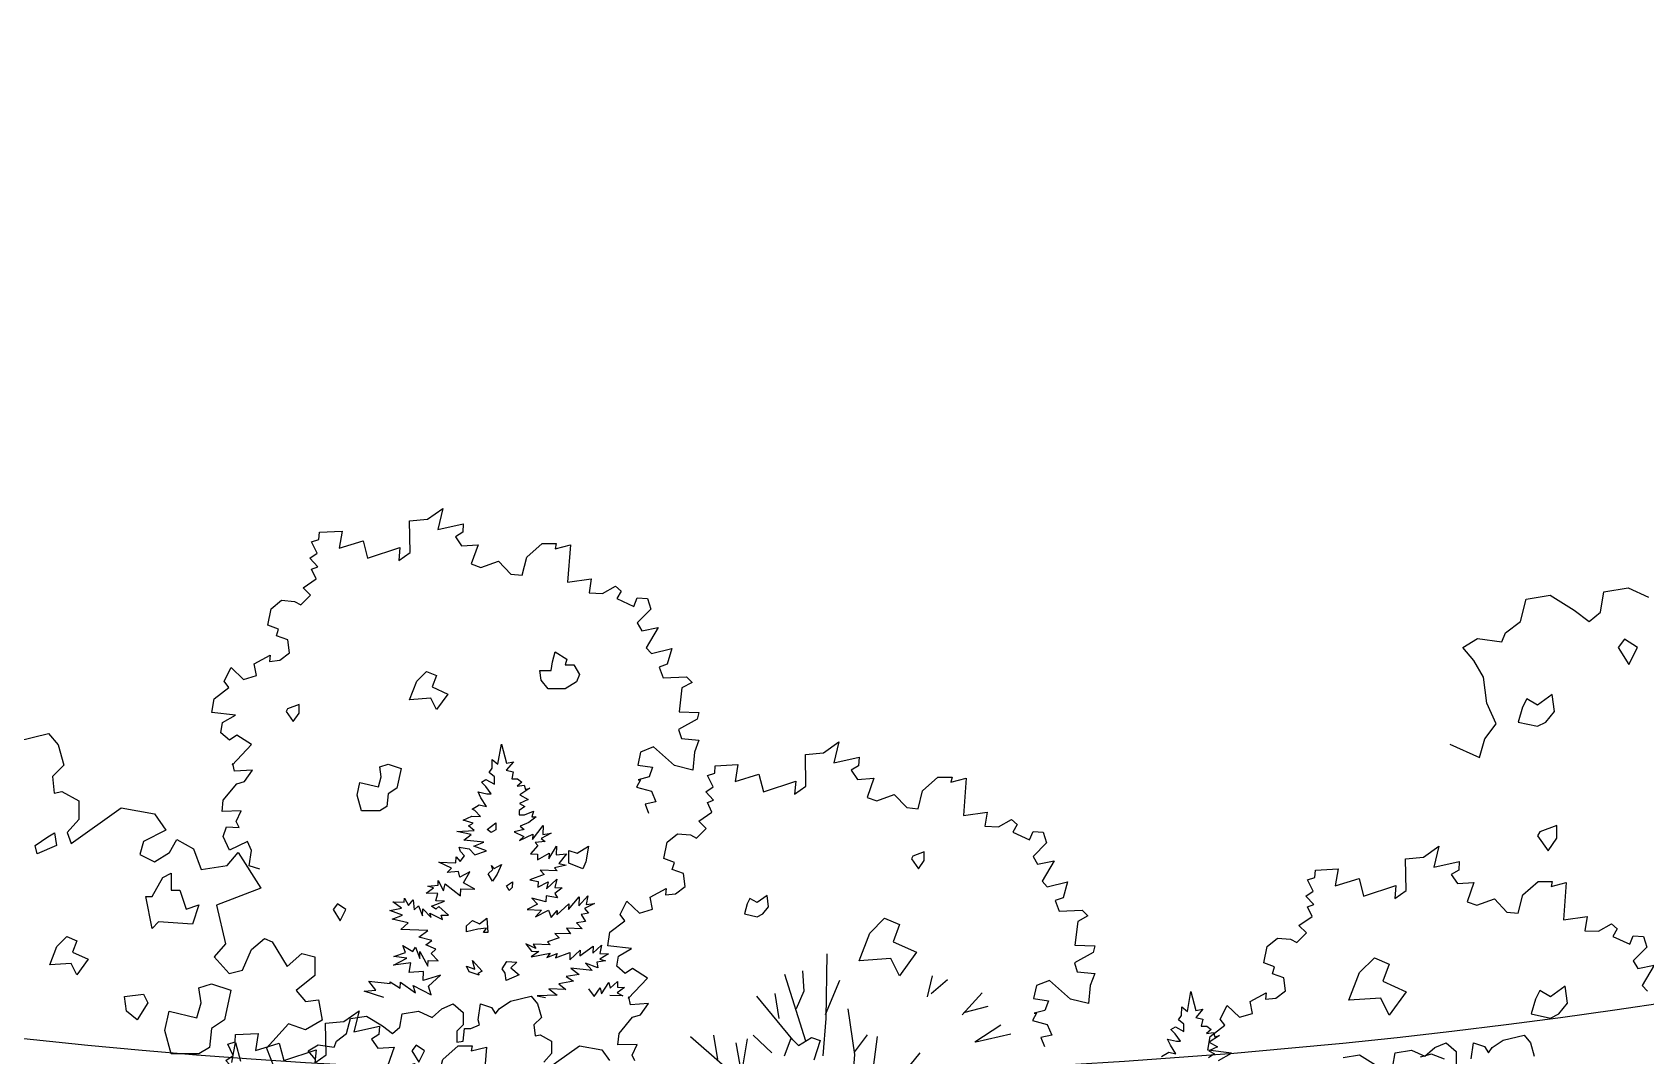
# Model space of a CAD drawing. Header units: inches. Extents: x 11.9 to 85.3, y 21.1 to 37.4.
# Drawn here: x 64.021 to 65.37, y 22.801 to 23.657 of the extents above; entities that cross this region are included whole.
import ezdxf

# ---------------------------------------------------------------- set-up
doc = ezdxf.new("R2010")
doc.units = ezdxf.units.IN
doc.header["$MEASUREMENT"] = 0
doc.layers.add('CAY', color=94, linetype='Continuous')
doc.layers.add('CAY-3', color=61, linetype='Continuous')

# ---------------------------------------------------------------- blocks, each defined once
blk = doc.blocks.new('A$C76451831')
at = {"layer": 'CAY'}
for p, q in [((1171.5, 1857.3), (1178, 1895)), ((1178, 1895), (1223.4, 1902.1)), ((1223.4, 1902.1), (1261.1, 1885)), ((1022.3, 1839.6), (1033, 1881.5)), ((1033, 1881.5), (1077.8, 1888.5)), ((1077.8, 1888.5), (1122.6, 1860.8)), ((994.6, 1818.9), (1022.3, 1839.6)), ((1122.6, 1860.8), (1150.3, 1839.6)), ((1150.3, 1839.6), (1171.5, 1857.3)), ((915, 1791.2), (942.7, 1808.3)), ((942.7, 1808.3), (987.6, 1801.8)), ((987.6, 1801.8), (994.6, 1818.9)), ((935.7, 1767), (915, 1791.2)), ((3764, 1772.8), (3822.4, 1787)), ((3822.4, 1787), (3840.1, 1765.7)), ((953.4, 1735.8), (935.7, 1767)), ((3840.1, 1765.7), (3850.7, 1728)), ((4659.2, 1730), (4666, 1767.4)), ((4666, 1767.4), (4675.2, 1732.1)), ((959.8, 1687.4), (953.4, 1735.8)), ((3850.7, 1728), (3829.5, 1706.7)), ((4642.8, 1714.7), (4648.1, 1722.6)), ((4653, 1706.2), (4642.8, 1714.7)), ((4648.1, 1722.6), (4648.6, 1738.5)), ((4648.6, 1738.5), (4659.2, 1730)), ((4688.4, 1734.4), (4674.7, 1719)), ((4674.7, 1719), (4687.7, 1715.8)), ((4675.2, 1732.1), (4688.4, 1734.4)), ((4687.7, 1715.8), (4685, 1702.8)), ((977.5, 1649), (959.8, 1687.4)), ((3829.5, 1706.7), (3833, 1676.1)), ((4628.6, 1696.6), (4636.9, 1701.7)), ((4636.5, 1688.1), (4628.6, 1696.6)), ((4646.4, 1674.6), (4636.5, 1688.1)), ((4636.9, 1701.7), (4652.5, 1693)), ((4652.5, 1693), (4653, 1706.2)), ((4685, 1702.8), (4695.4, 1702.4)), ((4703.4, 1696.7), (4694.9, 1688.8)), ((4694.9, 1688.8), (4708.2, 1691.1)), ((4695.4, 1702.4), (4703.4, 1696.7)), ((4718.8, 1685.3), (4699.8, 1672.8)), ((4708.2, 1691.1), (4710.6, 1682.8)), ((4710.6, 1682.8), (4718.8, 1685.3)), ((3833, 1676.1), (3847.2, 1679)), ((3847.2, 1679), (3878.4, 1661.9)), ((3878.4, 1661.9), (3878.4, 1627.1)), ((4611, 1646.4), (4624.4, 1654.1)), ((4627.6, 1667.1), (4622.5, 1678.2)), ((4622.5, 1678.2), (4638.7, 1674.9)), ((4624.4, 1654.1), (4637.9, 1650.9)), ((4637.9, 1650.9), (4627.6, 1667.1)), ((4638.7, 1674.9), (4646.4, 1674.6)), ((4715.4, 1664.1), (4699.3, 1656.9)), ((4699.3, 1656.9), (4709.5, 1651.1)), ((4699.8, 1672.8), (4715.4, 1664.1)), ((956.3, 1621.3), (977.5, 1649)), ((3878.4, 1627.1), (3857.2, 1602.9)), ((3864.3, 1582.3), (3957.4, 1648.4)), ((3957.4, 1648.4), (4019.9, 1637.7)), ((4019.9, 1637.7), (4040.5, 1607.1)), ((4594.4, 1625.7), (4610.5, 1633.3)), ((4612.8, 1620.1), (4594.4, 1625.7)), ((4610.5, 1633.3), (4626.4, 1632.7)), ((4616.3, 1643.5), (4611, 1646.4)), ((4626.4, 1632.7), (4616.3, 1643.5)), ((4698.8, 1643.4), (4698.5, 1635.7)), ((4698.5, 1635.7), (4708.9, 1635.3)), ((4709.5, 1651.1), (4698.8, 1643.4)), ((4708.9, 1635.3), (4725.5, 1642.4)), ((4730.1, 1631.8), (4716.6, 1621.4)), ((4725.5, 1642.4), (4722.4, 1632.1)), ((4722.4, 1632.1), (4730.1, 1631.8)), ((890.9, 1611.3), (946.3, 1586.5)), ((946.3, 1586.5), (956.3, 1621.3)), ((3857.2, 1602.9), (3864.3, 1582.3)), ((4040.5, 1607.1), (3999.3, 1585.8)), ((4582.8, 1604.8), (4615, 1606.4)), ((4609.3, 1598.9), (4582.8, 1604.8)), ((4595.8, 1588.5), (4609.3, 1598.9)), ((4604.5, 1614.9), (4612.8, 1620.1)), ((4615, 1606.4), (4604.5, 1614.9)), ((4708, 1608.6), (4689.3, 1603.8)), ((4689.3, 1603.8), (4707.5, 1595.4)), ((4699.6, 1587.6), (4724, 1599.9)), ((4707.5, 1595.4), (4699.6, 1587.6)), ((4716.6, 1621.4), (4700.5, 1614.3)), ((4700.5, 1614.3), (4708, 1608.6)), ((4723.6, 1589.4), (4743.1, 1615.5)), ((4724, 1599.9), (4723.6, 1589.4)), ((4758.5, 1601.4), (4739.6, 1591.6)), ((4743.1, 1615.5), (4742.6, 1599.2)), ((4742.6, 1599.2), (4758.5, 1601.4)), ((3999.3, 1585.8), (3992.2, 1561.6)), ((4019.9, 1548.1), (4047.6, 1565.2)), ((4047.6, 1565.2), (4061.2, 1589.4)), ((4061.2, 1589.4), (4092.4, 1572.3)), ((4092.4, 1572.3), (4106.6, 1533.9)), ((4154.9, 1541), (4175.6, 1565.2)), ((4175.6, 1565.2), (4217.4, 1499.1)), ((4587.2, 1575.6), (4605.7, 1572.3)), ((4589.7, 1567.4), (4587.2, 1575.6)), ((4597.1, 1559), (4589.7, 1567.4)), ((4632.8, 1584.5), (4595.8, 1588.5)), ((4605.7, 1572.3), (4616.2, 1561)), ((4614, 1577.4), (4632.8, 1584.5)), ((4637.7, 1568.4), (4614, 1577.4)), ((4616.2, 1561), (4637.7, 1568.4)), ((4733.7, 1578.2), (4720, 1562.8)), ((4720, 1562.8), (4733.1, 1562.4)), ((4747.1, 1585.9), (4728.4, 1583.8)), ((4728.4, 1583.8), (4733.7, 1578.2)), ((4732.8, 1552), (4754.5, 1564.3)), ((4739.6, 1591.6), (4747.1, 1585.9)), ((4754.1, 1553.5), (4768.1, 1577)), ((4754.5, 1564.3), (4754.1, 1553.5)), ((4768.1, 1577), (4767.5, 1561.2)), ((4767.5, 1561.2), (4786.6, 1563.2)), ((4786.6, 1563.2), (4772.4, 1545.1)), ((3992.2, 1561.6), (4019.9, 1548.1)), ((4106.6, 1533.9), (4154.9, 1541)), ((4572.7, 1536.2), (4549.1, 1547.5)), ((4549.1, 1547.5), (4580.8, 1546.4)), ((4564.3, 1528.4), (4572.7, 1536.2)), ((4580.8, 1546.4), (4581.1, 1557.2)), ((4581.1, 1557.2), (4589, 1548.8)), ((4589, 1548.8), (4597.1, 1559)), ((4733.1, 1562.4), (4732.8, 1552)), ((4769.2, 1531.6), (4737.5, 1532.7)), ((4737.5, 1532.7), (4745, 1524.8)), ((4785.9, 1541.9), (4764.4, 1537.2)), ((4764.4, 1537.2), (4769.2, 1531.6)), ((4772.4, 1545.1), (4785.9, 1541.9)), ((4528.9, 1502.9), (4547.6, 1504.9)), ((4539.3, 1499.8), (4528.9, 1502.9)), ((4547.6, 1504.9), (4547.9, 1513.1)), ((4547.9, 1513.1), (4557.6, 1494.1)), ((4557.6, 1494.1), (4560.8, 1507.2)), ((4560.8, 1507.2), (4589.5, 1484.9)), ((4585.6, 1530.3), (4564.3, 1528.4)), ((4588, 1519.4), (4585.6, 1530.3)), ((4606.9, 1529.6), (4588, 1519.4)), ((4595.3, 1508.7), (4606.9, 1529.6)), ((4616.2, 1497.1), (4595.3, 1508.7)), ((4745, 1524.8), (4718.3, 1514.8)), ((4718.3, 1514.8), (4734.1, 1511.6)), ((4734.1, 1511.6), (4733.7, 1501.1)), ((4733.7, 1501.1), (4752.6, 1510.9)), ((4749.5, 1497.9), (4768.7, 1515.8)), ((4752.6, 1510.9), (4749.5, 1497.9)), ((4768.7, 1515.8), (4765.4, 1500)), ((4217.4, 1499.1), (4134.9, 1467.3)), ((4463.6, 1473.4), (4484.8, 1472.7)), ((4479.5, 1462), (4463.6, 1473.4)), ((4484.8, 1472.7), (4485.1, 1480.4)), ((4485.1, 1480.4), (4492.8, 1466.9)), ((4492.8, 1466.9), (4501.3, 1477.1)), ((4501.3, 1477.1), (4503.4, 1458.4)), ((4525.8, 1489.8), (4539.3, 1499.8)), ((4547, 1489.1), (4525.8, 1489.8)), ((4535.3, 1465.5), (4559.7, 1475)), ((4543.8, 1475.6), (4547, 1489.1)), ((4559.7, 1475), (4543.8, 1475.6)), ((4589.5, 1484.9), (4589.9, 1498)), ((4589.9, 1498), (4616.2, 1497.1)), ((4722.1, 1480.2), (4732.6, 1469)), ((4748.6, 1473.9), (4722.1, 1480.2)), ((4749, 1484.7), (4748.6, 1473.9)), ((4770.2, 1481.3), (4749, 1484.7)), ((4779, 1499.6), (4765, 1489.2)), ((4765, 1489.2), (4770.2, 1481.3)), ((4765.4, 1500), (4779, 1499.6)), ((4790.7, 1459.3), (4810.1, 1482.6)), ((4809.5, 1466.3), (4826.5, 1484.8)), ((4810.1, 1482.6), (4809.5, 1466.3)), ((4826.5, 1484.8), (4823.2, 1468.6)), ((4134.9, 1467.3), (4152, 1395.3)), ((4458, 1457.3), (4479.5, 1462)), ((4481.7, 1448.7), (4458, 1457.3)), ((4462.4, 1441.3), (4481.7, 1448.7)), ((4503.4, 1458.4), (4511.4, 1466.3)), ((4511.4, 1466.3), (4518.8, 1447.4)), ((4518.8, 1447.4), (4519.3, 1460.6)), ((4519.3, 1460.6), (4534.6, 1444.2)), ((4534.6, 1444.2), (4532.2, 1452.4)), ((4532.2, 1452.4), (4555.8, 1440.7)), ((4543.3, 1459.7), (4535.3, 1465.5)), ((4548.9, 1465), (4543.3, 1459.7)), ((4566.9, 1448.5), (4548.9, 1465)), ((4555.8, 1440.7), (4553.3, 1449)), ((4553.3, 1449), (4566.9, 1448.5)), ((4732.6, 1469), (4713.7, 1459.2)), ((4713.7, 1459.2), (4740.4, 1458.3)), ((4740.4, 1458.3), (4729, 1445.5)), ((4729, 1445.5), (4753.5, 1457.8)), ((4753.5, 1457.8), (4758.5, 1444.5)), ((4758.5, 1444.5), (4769.3, 1457.3)), ((4769, 1449.1), (4791.1, 1469.7)), ((4769.3, 1457.3), (4769, 1449.1)), ((4791.1, 1469.7), (4790.7, 1459.3)), ((4827.6, 1452.5), (4814.4, 1450.3)), ((4814.4, 1450.3), (4822.1, 1436.9)), ((4839.1, 1470.7), (4820.2, 1461)), ((4820.2, 1461), (4827.6, 1452.5)), ((4823.2, 1468.6), (4839.1, 1470.7)), ((4491.7, 1434.8), (4462.4, 1441.3)), ((4478.1, 1422.1), (4491.7, 1434.8)), ((4528.3, 1420.4), (4478.1, 1422.1)), ((4512, 1407.8), (4528.3, 1420.4)), ((4794.5, 1413.8), (4765.1, 1414.8)), ((4765.1, 1414.8), (4773, 1406.4)), ((4786.8, 1424.5), (4794.5, 1413.8)), ((4816.2, 1423.5), (4786.8, 1424.5)), ((4822.1, 1436.9), (4805.7, 1434.7)), ((4805.7, 1434.7), (4816.2, 1423.5)), ((4152, 1395.3), (4130.8, 1371.1)), ((4183.2, 1346.3), (4200.3, 1384.7)), ((4200.3, 1384.7), (4224.5, 1405.3)), ((4224.5, 1405.3), (4238.7, 1398.8)), ((4238.7, 1398.8), (4266.4, 1353.4)), ((4487, 1379.2), (4482, 1392.5)), ((4482, 1392.5), (4500.7, 1381.4)), ((4500.7, 1381.4), (4505.9, 1389.4)), ((4505.9, 1389.4), (4513.4, 1367.9)), ((4535.8, 1401.5), (4512, 1407.8)), ((4525.1, 1393.7), (4535.8, 1401.5)), ((4543.4, 1385.4), (4525.1, 1393.7)), ((4535, 1377.5), (4543.4, 1385.4)), ((4711.4, 1395.4), (4721.4, 1381.9)), ((4729.7, 1386.6), (4711.4, 1395.4)), ((4724.6, 1394.9), (4729.7, 1386.6)), ((4756.7, 1393.8), (4724.6, 1394.9)), ((4773, 1406.4), (4751.5, 1399.4)), ((4751.5, 1399.4), (4756.7, 1393.8)), ((4792.9, 1365.8), (4812.1, 1383.7)), ((4811.7, 1373.3), (4836.3, 1391)), ((4812.1, 1383.7), (4811.7, 1373.3)), ((4835.9, 1377.9), (4852.3, 1393.2)), ((4836.3, 1391), (4835.9, 1377.9)), ((4852.3, 1393.2), (4849, 1377.4)), ((4130.8, 1371.1), (4158.5, 1339.9)), ((4266.4, 1353.4), (4294.1, 1377.6)), ((4294.1, 1377.6), (4318.3, 1371.1)), ((4318.3, 1371.1), (4318.3, 1336.3)), ((4464.9, 1355.9), (4489.4, 1368.7)), ((4497.2, 1360.3), (4464.9, 1355.9)), ((4465.5, 1371.8), (4487, 1379.2)), ((4489.4, 1368.7), (4465.5, 1371.8)), ((4493.9, 1341.8), (4497.2, 1360.3)), ((4513.4, 1367.9), (4513.8, 1381)), ((4513.8, 1381), (4528.7, 1353.7)), ((4528.7, 1353.7), (4529.1, 1364.6)), ((4529.1, 1364.6), (4547.7, 1363.9)), ((4547.7, 1363.9), (4535, 1377.5)), ((4735, 1381.4), (4721, 1371)), ((4721, 1371), (4756.1, 1378)), ((4721.4, 1381.9), (4735, 1381.4)), ((4756.1, 1378), (4750.4, 1370)), ((4750.4, 1370), (4769.3, 1377.5)), ((4766.3, 1369.4), (4793.3, 1379.4)), ((4769.3, 1377.5), (4766.3, 1369.4)), ((4793.3, 1379.4), (4792.9, 1365.8)), ((4822.1, 1359.3), (4834.8, 1345.7)), ((4845.4, 1350.8), (4822.1, 1359.3)), ((4859.4, 1363.5), (4843.5, 1361.3)), ((4843.5, 1361.3), (4845.4, 1350.8)), ((4865.3, 1376.9), (4848.6, 1366.6)), ((4848.6, 1366.6), (4859.4, 1363.5)), ((4849, 1377.4), (4865.3, 1376.9)), ((4158.5, 1339.9), (4183.2, 1346.3)), ((4318.3, 1336.3), (4283.5, 1308.6)), ((4431.5, 1309.1), (4418.5, 1325.8)), ((4418.5, 1325.8), (4458.3, 1321.7)), ((4458.3, 1321.7), (4458.4, 1324.4)), ((4458.4, 1324.4), (4477, 1312.9)), ((4477, 1312.9), (4477.4, 1323.8)), ((4477.4, 1323.8), (4505.7, 1304.2)), ((4520.7, 1343.6), (4493.9, 1341.8)), ((4520.1, 1327.3), (4520.7, 1343.6)), ((4552.2, 1337), (4520.1, 1327.3)), ((4530.1, 1316.5), (4552.2, 1337)), ((4799.6, 1325.7), (4772.7, 1321.2)), ((4810.5, 1338.4), (4786.3, 1334.3)), ((4786.3, 1334.3), (4799.6, 1325.7)), ((4834.8, 1345.7), (4795, 1349.9)), ((4795, 1349.9), (4810.5, 1338.4)), ((4851.8, 1302.5), (4865.7, 1323.4)), ((4865.7, 1323.4), (4868.1, 1312.9)), ((4868.1, 1312.9), (4882.1, 1325.5)), ((4882.1, 1325.5), (4881.7, 1314.6)), ((4283.5, 1308.6), (4300.6, 1287.9)), ((4410.2, 1307.5), (4431.5, 1309.1)), ((4446.9, 1295.4), (4410.2, 1307.5)), ((4501.2, 1317.5), (4535, 1300.5)), ((4505.7, 1304.2), (4501.2, 1317.5)), ((4535, 1300.5), (4530.1, 1316.5)), ((4682.3, 1288.4), (4721.2, 1297.8)), ((4721.2, 1297.8), (4733, 1283.7)), ((4769.3, 1300), (4732.1, 1298.6)), ((4732.1, 1298.6), (4747.8, 1295.7)), ((4753.8, 1311.4), (4769.3, 1300)), ((4785.5, 1310.3), (4753.8, 1311.4)), ((4772.7, 1321.2), (4785.5, 1310.3)), ((4828.1, 1311.5), (4838.5, 1297.6)), ((4838.5, 1297.6), (4849.5, 1313.5)), ((4849.5, 1313.5), (4851.8, 1302.5)), ((4891.6, 1298.4), (4867.6, 1299.3)), ((4894.8, 1314.2), (4881.4, 1304.2)), ((4881.4, 1304.2), (4891.6, 1298.4)), ((4881.7, 1314.6), (4894.8, 1314.2)), ((5943, 1269.4), (5949.7, 1306.8)), ((5949.7, 1306.8), (5958.9, 1271.5)), ((4300.6, 1287.9), (4324.7, 1290.9)), ((4324.7, 1290.9), (4331.8, 1253.1)), ((4476.7, 1240), (4481, 1265.2)), ((4481, 1265.2), (4511.3, 1269.9)), ((4511.3, 1269.9), (4536.5, 1258.5)), ((4536.5, 1258.5), (4554.9, 1274.6)), ((4554.9, 1274.6), (4575.8, 1283.7)), ((4575.8, 1283.7), (4594.3, 1267.5)), ((4594.3, 1267.5), (4594.3, 1244.3)), ((4622.2, 1253.8), (4626.9, 1283.7)), ((4626.9, 1283.7), (4647.3, 1277)), ((4647.3, 1277), (4654.4, 1265.2)), ((4654.4, 1265.2), (4661.5, 1274.6)), ((4661.5, 1274.6), (4682.3, 1288.4)), ((4733, 1283.7), (4740.1, 1258.5)), ((5926.6, 1254.1), (5931.9, 1262.1)), ((5931.9, 1262.1), (5932.4, 1277.9)), ((5932.4, 1277.9), (5943, 1269.4)), ((5972.1, 1273.8), (5958.5, 1258.4)), ((5958.9, 1271.5), (5972.1, 1273.8)), ((4269.3, 1246.1), (4228, 1201.2)), ((4300.6, 1235.4), (4269.3, 1246.1)), ((4331.8, 1253.1), (4300.6, 1235.4)), ((4377.3, 1228.2), (4384.3, 1256.1)), ((4384.3, 1256.1), (4414.2, 1260.8)), ((4414.2, 1260.8), (4444.1, 1242.4)), ((4444.1, 1242.4), (4462.6, 1228.2)), ((4462.6, 1228.2), (4476.7, 1240)), ((4594.3, 1244.3), (4582.9, 1232.9)), ((4582.9, 1232.9), (4582.9, 1212.1)), ((4594.3, 1214.4), (4596.6, 1237.6)), ((4596.6, 1237.6), (4608.4, 1237.6)), ((4608.4, 1237.6), (4624.5, 1244.3)), ((4624.5, 1244.3), (4622.2, 1253.8)), ((4740.1, 1258.5), (4725.9, 1244.3)), ((4725.9, 1244.3), (4728.3, 1223.9)), ((5912.4, 1236), (5920.7, 1241.1)), ((5920.2, 1227.6), (5912.4, 1236)), ((5920.7, 1241.1), (5936.3, 1232.4)), ((5936.7, 1245.6), (5926.6, 1254.1)), ((5936.3, 1232.4), (5936.7, 1245.6)), ((5958.5, 1258.4), (5971.5, 1255.2)), ((5971.5, 1255.2), (5968.8, 1242.2)), ((5968.8, 1242.2), (5979.2, 1241.8)), ((5987.1, 1236.1), (5978.7, 1228.2)), ((5979.2, 1241.8), (5987.1, 1236.1)), ((4305.7, 1196), (4324.2, 1207.4)), ((4324.2, 1207.4), (4354.1, 1203)), ((4354.1, 1203), (4358.8, 1214.4)), ((4358.8, 1214.4), (4377.3, 1228.2)), ((4582.9, 1212.1), (4594.3, 1214.4)), ((4728.3, 1223.9), (4737.7, 1225.8)), ((4737.7, 1225.8), (4758.6, 1214.4)), ((4749.1, 1161.4), (4811.2, 1205.4)), ((4758.6, 1214.4), (4758.6, 1191.2)), ((4811.2, 1205.4), (4852.9, 1198.3)), ((5192.6, 1187), (5205.3, 1219.7)), ((5205.3, 1219.7), (5219, 1206)), ((5219, 1206), (5243.2, 1220.8)), ((5243.2, 1220.8), (5259.1, 1215.5)), ((5259.1, 1215.5), (5247.5, 1178.6)), ((5906.3, 1217.6), (5922.5, 1214.3)), ((5911.3, 1206.6), (5906.3, 1217.6)), ((5921.6, 1190.3), (5911.3, 1206.6)), ((5930.2, 1214.1), (5920.2, 1227.6)), ((5922.5, 1214.3), (5930.2, 1214.1)), ((5978.7, 1228.2), (5991.9, 1230.5)), ((5999.1, 1203.5), (5983, 1196.4)), ((6002.6, 1224.7), (5983.6, 1212.2)), ((5983.6, 1212.2), (5999.1, 1203.5)), ((5991.9, 1230.5), (5994.4, 1222.3)), ((5994.4, 1222.3), (6002.6, 1224.7)), ((4228, 1201.2), (4241.6, 1166.4)), ((4319.5, 1179.8), (4305.7, 1196)), ((4758.6, 1191.2), (4744.4, 1175.1)), ((4852.9, 1198.3), (4866.7, 1177.9)), ((5894.8, 1185.8), (5908.2, 1193.5)), ((5908.2, 1193.5), (5921.6, 1190.3)), ((5993.3, 1190.6), (5982.6, 1182.8)), ((5983, 1196.4), (5993.3, 1190.6))]:
    blk.add_line(p, q, dxfattribs=at)
for points in [[(4216, 1534.3), (4196, 1540.6), (4200.2, 1569.1), (4192.8, 1586), (4159, 1570.1), (4147.4, 1595.5), (4153.8, 1613.4), (4177, 1612.3), (4171.7, 1622.9), (4181.2, 1642.9), (4145.3, 1641.9), (4147.4, 1663), (4172.8, 1693.5), (4187.5, 1697.8), (4202.3, 1718.9), (4168.5, 1716.7), (4165.4, 1731.5), (4164.3, 1728.3), (4200.2, 1766.3), (4172.8, 1784.2), (4159, 1774.7), (4143.2, 1788.5), (4146.4, 1807.4), (4170.6, 1821.2), (4126.4, 1826.4), (4130.6, 1851.7), (4158, 1872.8), (4149.6, 1884.4), (4162.2, 1909.7), (4185.4, 1887.6), (4209.7, 1895), (4205.5, 1917.1), (4235, 1933), (4233.9, 1921.4), (4252.9, 1923.5), (4270.8, 1937.2), (4267.7, 1961.4), (4246.6, 1968.8), (4250.8, 1981.5), (4230.8, 1988.9), (4237.1, 2019.4), (4256.1, 2035.3), (4280.3, 2033.1), (4291.9, 2026.8), (4309.9, 2044.7), (4296.2, 2058.5), (4320.4, 2075.3), (4312, 2093.3), (4323.6, 2097.5), (4308.8, 2113.3), (4322.5, 2122.8), (4312, 2143.9), (4325.7, 2148.1), (4326.7, 2161.8), (4368.9, 2163.9), (4363.7, 2132.3), (4408, 2146), (4416.4, 2113.3), (4476.5, 2133.3), (4474.4, 2109.1), (4495.5, 2123.9), (4494.4, 2182.9), (4528.2, 2186.1), (4556.7, 2206.1), (4547.2, 2167.1), (4594.6, 2177.6), (4593.6, 2161.8), (4579.9, 2153.4), (4591.5, 2136.5), (4622.1, 2138.6), (4609.4, 2102.8), (4627.3, 2096.4), (4660, 2108), (4683.2, 2083.8), (4704.3, 2081.7), (4712.8, 2115.4), (4741.2, 2140.7), (4767.6, 2140.7), (4765.5, 2131.2), (4794, 2138.6), (4788.7, 2069), (4833, 2075.3), (4828.8, 2049), (4854.1, 2047.9), (4878.3, 2061.6), (4888.9, 2052.1), (4880.5, 2038.4), (4912.1, 2023.7), (4918.4, 2039.5), (4937.4, 2038.4), (4943.7, 2018.4), (4918.4, 1993.1), (4926.9, 1978.3), (4957.4, 1984.6), (4935.3, 1946.7), (4944.8, 1936.1), (4982.8, 1945.6), (4974.3, 1916.1), (4959.6, 1910.8), (4966.9, 1890.8), (5010.2, 1892.9), (5020.7, 1882.3), (5001.7, 1871.8), (4996.5, 1827.5), (5033.4, 1826.4), (5030.2, 1813.8), (4995.4, 1794.8), (5000.7, 1777.9), (5033.4, 1774.7), (5024.9, 1752.6), (5021.8, 1718.9), (4988, 1727.3), (4949, 1762.1), (4924.8, 1752.6), (4919.5, 1728.3), (4946.9, 1724.1), (4940.6, 1706.2), (4920.5, 1700.9), (4924.8, 1700.9), (4917.4, 1687.2), (4944.8, 1679.8), (4953.2, 1659.8), (4933.2, 1655.6), (4939.5, 1638.7)], [(4914.2, 1177.5), (4908.9, 1188.1), (4918.4, 1208.1), (4882.5, 1207.1), (4884.7, 1228.2), (4910, 1258.8), (4924.7, 1263), (4939.5, 1284.1), (4905.7, 1282), (4902.6, 1296.7), (4901.5, 1293.6), (4937.4, 1331.5), (4910, 1349.5), (4896.3, 1340), (4880.4, 1353.7), (4883.6, 1372.7), (4907.9, 1386.4), (4863.6, 1391.6), (4867.8, 1417), (4895.2, 1438.1), (4886.8, 1449.7), (4899.4, 1475), (4922.6, 1452.8), (4946.9, 1460.2), (4942.7, 1482.3), (4972.2, 1498.2), (4971.1, 1486.6), (4990.1, 1488.7), (5008, 1502.4), (5004.9, 1526.6), (4983.8, 1534), (4988, 1546.7), (4968, 1554.1), (4974.3, 1584.7), (4993.3, 1600.5), (5017.5, 1598.4), (5029.1, 1592), (5047.1, 1610), (5033.4, 1623.7), (5057.6, 1640.6), (5049.2, 1658.5), (5060.8, 1662.7), (5046, 1678.5), (5059.7, 1688), (5049.2, 1709.1), (5062.9, 1713.3), (5063.9, 1727), (5106.1, 1729.1), (5100.9, 1697.5), (5145.2, 1711.2), (5153.6, 1678.5), (5213.7, 1698.6), (5211.6, 1674.3), (5232.7, 1689.1), (5231.6, 1748.1), (5265.4, 1751.3), (5293.9, 1771.3), (5284.4, 1732.3), (5331.8, 1742.9), (5330.8, 1727), (5317.1, 1718.6), (5328.7, 1701.7), (5359.3, 1703.8), (5346.6, 1668), (5364.5, 1661.6), (5397.2, 1673.2), (5420.4, 1649), (5441.5, 1646.9), (5450, 1680.6), (5478.4, 1705.9), (5504.8, 1705.9), (5502.7, 1696.5), (5531.2, 1703.8), (5525.9, 1634.2), (5570.2, 1640.6), (5566, 1614.2), (5591.3, 1613.1), (5615.5, 1626.8), (5626.1, 1617.3), (5617.7, 1603.6), (5649.3, 1588.9), (5655.6, 1604.7), (5674.6, 1603.6), (5680.9, 1583.6), (5655.6, 1558.3), (5664.1, 1543.5), (5694.7, 1549.8), (5672.5, 1511.9), (5682, 1501.3), (5720, 1510.8), (5711.5, 1481.3), (5696.8, 1476), (5704.1, 1456), (5747.4, 1458.1), (5757.9, 1447.5), (5738.9, 1437), (5733.7, 1392.7), (5770.6, 1391.6), (5767.4, 1379), (5732.6, 1360), (5737.9, 1343.1), (5770.6, 1340), (5762.2, 1317.8), (5759, 1284.1), (5725.2, 1292.5), (5686.2, 1327.3), (5662, 1317.8), (5656.7, 1293.6), (5684.1, 1289.3), (5677.8, 1271.4), (5657.7, 1266.1), (5662, 1266.1), (5654.6, 1252.4), (5682, 1245), (5690.4, 1225), (5670.4, 1220.8), (5676.7, 1203.9)], [(4680, 1494.9), (4675.3, 1503.2), (4686, 1511), (4685.6, 1500.1), (4680, 1494.9)], [(460.4, 1022.4), (484.6, 1036.1), (440.3, 1041.4), (444.5, 1066.7), (472, 1087.8), (463.5, 1099.4), (476.2, 1124.7), (499.4, 1102.6), (523.6, 1110), (519.4, 1132.1), (549, 1147.9), (547.9, 1136.3), (566.9, 1138.4), (584.8, 1152.1), (581.7, 1176.4), (560.6, 1183.8), (564.8, 1196.4), (544.7, 1203.8), (551.1, 1234.4), (570.1, 1250.2), (594.3, 1248.1), (605.9, 1241.8), (623.8, 1259.7), (610.1, 1273.4), (634.4, 1290.3), (625.9, 1308.2), (637.6, 1312.5), (622.8, 1328.3), (636.5, 1337.8), (625.9, 1358.9), (639.7, 1363.1), (640.7, 1376.8), (682.9, 1378.9), (677.6, 1347.3), (721.9, 1361), (730.4, 1328.3), (790.5, 1348.3), (788.4, 1324.1), (809.5, 1338.8), (808.4, 1397.9), (842.2, 1401.1), (870.6, 1421.1), (861.1, 1382.1), (908.6, 1392.6), (907.6, 1376.8), (893.8, 1368.4), (905.4, 1351.5), (936, 1353.6), (923.4, 1317.7), (941.3, 1311.4), (974, 1323), (997.2, 1298.7), (1018.3, 1296.6), (1026.7, 1330.4), (1055.2, 1355.7), (1081.6, 1355.7), (1079.5, 1346.2), (1107.9, 1353.6), (1102.7, 1284), (1147, 1290.3), (1142.7, 1263.9), (1168.1, 1262.9), (1192.3, 1276.6), (1202.9, 1267.1), (1194.4, 1253.4), (1226.1, 1238.6), (1232.4, 1254.5), (1251.4, 1253.4), (1257.7, 1233.4), (1232.4, 1208), (1240.8, 1193.3), (1271.4, 1199.6), (1249.3, 1161.6), (1258.8, 1151.1)], [(5271.7, 1376.9), (5269.6, 1256.6), (5264.3, 1187)], [(5192.6, 1338.9), (5231.6, 1214.5)], [(5226.4, 1345.2), (5228.5, 1307.3), (5214.8, 1274.6)], [(5294.9, 1327.3), (5268.6, 1263)], [(5467.9, 1335.7), (5458.4, 1296.7)], [(5496.4, 1328.4), (5465.8, 1302)], [(5140.9, 1297.8), (5207.4, 1216.6)], [(5174.7, 1303.1), (5182.1, 1256.6)], [(5560.7, 1304.1), (5523.8, 1263)], [(5310.7, 1274.6), (5323.4, 1189.1), (5320.2, 1149.1)], [(5571.3, 1278.8), (5525.9, 1267.2)], [(5595.5, 1244), (5547, 1212.3)], [(4163.7, 1174.4), (4170.5, 1211.8), (4179.7, 1176.6)], [(5017.5, 1222.9), (5076.6, 1171.2)], [(5060.8, 1225), (5068.2, 1179.7)], [(5101.9, 1211.3), (5112.5, 1152.2), (5124.1, 1123.8), (5140.9, 1104.8)], [(5123, 1218.7), (5112.5, 1155.4)], [(5134.6, 1225), (5169.4, 1192.3)], [(5346.6, 1226.1), (5322.3, 1193.4)], [(5365.6, 1222.9), (5358.2, 1165.9), (5341.3, 1117.4)], [(5614.5, 1227.1), (5549.1, 1212.3)], [(5444.7, 1192.3), (5399.3, 1136.4)], [(881.2, 1024.5), (856.9, 1034), (835.8, 1028.7)]]:
    blk.add_lwpolyline(points, dxfattribs=at)
for points in [[(4784.5, 1915.2), (4800.4, 1915.2), (4810.9, 1896.7), (4805.6, 1883.5), (4784.5, 1870.3), (4752.8, 1870.3), (4739.6, 1886.1), (4737, 1904.6), (4758.1, 1904.6), (4760.8, 1920.5), (4766, 1939), (4787.2, 1925.7)], [(4507.9, 1884.3), (4526.4, 1902.8), (4544.9, 1894.9), (4536.9, 1873.7), (4566, 1860.5), (4544.9, 1831.5), (4534.3, 1852.6), (4494.7, 1850)], [(4267.5, 1833.2), (4264.9, 1827.9), (4278.1, 1809.4), (4288.7, 1825.2), (4288.7, 1841.1)], [(1240.2, 1791.1), (1216.4, 1806.9), (1204.5, 1791.1), (1224.3, 1759.4)], [(4396.9, 1672), (4402.2, 1695.8), (4436.5, 1687.9), (4441.8, 1706.3), (4439.1, 1724.8), (4455, 1730.1), (4478.7, 1722.2), (4470.8, 1685.2), (4455, 1674.7), (4452.3, 1650.9), (4439.1, 1643), (4404.8, 1643)], [(1085.8, 1672.3), (1081.8, 1704), (1054.1, 1684.2), (1034.3, 1696), (1026.4, 1680.2), (1018.5, 1652.5), (1054.1, 1644.6), (1069.9, 1652.5)], [(3821.2, 1594.5), (3833.1, 1602.4), (3837, 1578.6), (3801.4, 1562.8), (3797.4, 1578.6)], [(4639.1, 1608.3), (4655.4, 1620.8), (4655, 1607.7), (4646.6, 1602.6)], [(4791, 1545.5), (4791, 1569.3), (4806.8, 1564), (4827.9, 1577.2), (4822.7, 1548.1), (4817.4, 1534.9)], [(5431.9, 1558.7), (5429.3, 1553.4), (5442.5, 1535), (5453, 1550.8), (5453, 1566.7)], [(4641.2, 1525.7), (4649.6, 1533.5), (4647.2, 1541.3), (4652.4, 1535.7), (4665.8, 1543.4), (4657.5, 1525.1), (4648.9, 1512.3)], [(4035, 1519.2), (4050.8, 1527.2), (4050.8, 1495.5), (4066.6, 1495.5), (4078.5, 1459.8), (4102.3, 1467.8), (4090.4, 1432.1), (4027.1, 1436.1), (4015.2, 1424.2), (4003.3, 1483.6), (4015.2, 1483.6)], [(5162.8, 1464.3), (5160.2, 1485.4), (5141.7, 1472.2), (5128.5, 1480.1), (5123.3, 1469.6), (5118, 1451.1), (5141.7, 1445.8), (5152.3, 1451.1)], [(1058.5, 1448.2), (1054.5, 1440.3), (1074.3, 1412.6), (1090.2, 1436.3), (1090.2, 1460.1)], [(4376, 1459.3), (4360.2, 1469.9), (4352.3, 1459.3), (4365.5, 1438.2)], [(4640.1, 1416.5), (4632.4, 1416.7), (4637.7, 1424.7), (4621.8, 1422.5), (4600.3, 1417.9), (4600.7, 1428.7), (4611.9, 1438.8), (4624.8, 1432.9), (4638.3, 1443.3)], [(5351.5, 1415.3), (5379.2, 1443), (5406.9, 1431.1), (5395, 1399.4), (5438.6, 1379.6), (5406.9, 1336.1), (5391, 1367.8), (5331.7, 1363.8)], [(3837.8, 1390.3), (3856.3, 1408.8), (3874.8, 1400.9), (3866.9, 1379.8), (3895.9, 1366.6), (3874.8, 1337.5), (3864.2, 1358.6), (3824.6, 1356)], [(4624.2, 1337.2), (4605.8, 1343.3), (4600.8, 1353.9), (4616.4, 1347.9), (4611.6, 1364.4), (4629.9, 1344.7), (4621.6, 1340)], [(4672.4, 1341), (4667.2, 1348.9), (4675.4, 1362.2), (4694.4, 1361.5), (4683.1, 1351), (4698.5, 1337.4), (4674.2, 1327.3)], [(3967.7, 1269.7), (3963.7, 1297.4), (3999.3, 1301.4), (4007.3, 1285.6), (3987.5, 1253.9)], [(4038.9, 1234.1), (4046.9, 1269.7), (4098.3, 1257.8), (4106.2, 1285.6), (4102.3, 1313.3), (4126, 1321.2), (4161.7, 1309.3), (4149.8, 1253.9), (4126, 1238), (4122.1, 1202.4), (4102.3, 1190.5), (4050.8, 1190.5)], [(722.8, 1185.8), (750.5, 1213.5), (778.2, 1201.7), (766.3, 1170), (809.9, 1150.2), (778.2, 1106.6), (762.4, 1138.3), (703, 1134.3)], [(4522.5, 1195.9), (4506.6, 1206.4), (4498.7, 1195.9), (4511.9, 1174.8)], [(1109.9, 1128.8), (1106, 1160.5), (1078.3, 1140.7), (1058.5, 1152.6), (1050.5, 1136.7), (1042.6, 1109), (1078.3, 1101.1), (1094.1, 1109)]]:
    blk.add_lwpolyline(points, close=True, dxfattribs=at)
at = {"layer": 'CAY-3'}
for points in [[(6233.4, 1183.7), (6263.3, 1188.4), (6293.2, 1169.9)], [(6325.8, 1167.5), (6330.1, 1192.7), (6360.4, 1197.4), (6385.5, 1186), (6404, 1202.1), (6424.8, 1211.2), (6443.3, 1195.1), (6443.3, 1171.9)], [(6471.2, 1181.3), (6475.9, 1211.2), (6496.4, 1204.5), (6503.5, 1192.7), (6510.5, 1202.1), (6531.4, 1215.9), (6570.3, 1225.3), (6582.1, 1211.2), (6589.1, 1186)]]:
    blk.add_lwpolyline(points, dxfattribs=at)

msp = doc.modelspace()

# ---------------------------------------------------------------- linework, layer by layer
msp.add_lwpolyline([(61.4586, 23.7913, 0.283451), (67.0614, 23.3938), (67.0614, 24.3772)], format="xyb")

# ---------------------------------------------------------------- block references
at = {"layer": 'CAY', "xscale": 0.0004489089019145984, "yscale": 0.0004489089019145984, "zscale": 0.0004489089019145984}
for p in [(64.8058, 22.3382), (62.3185, 22.2682), (62.2484, 21.8483)]:
    msp.add_blockref('A$C76451831', p, dxfattribs=at)

doc.saveas('drawing.dxf')
